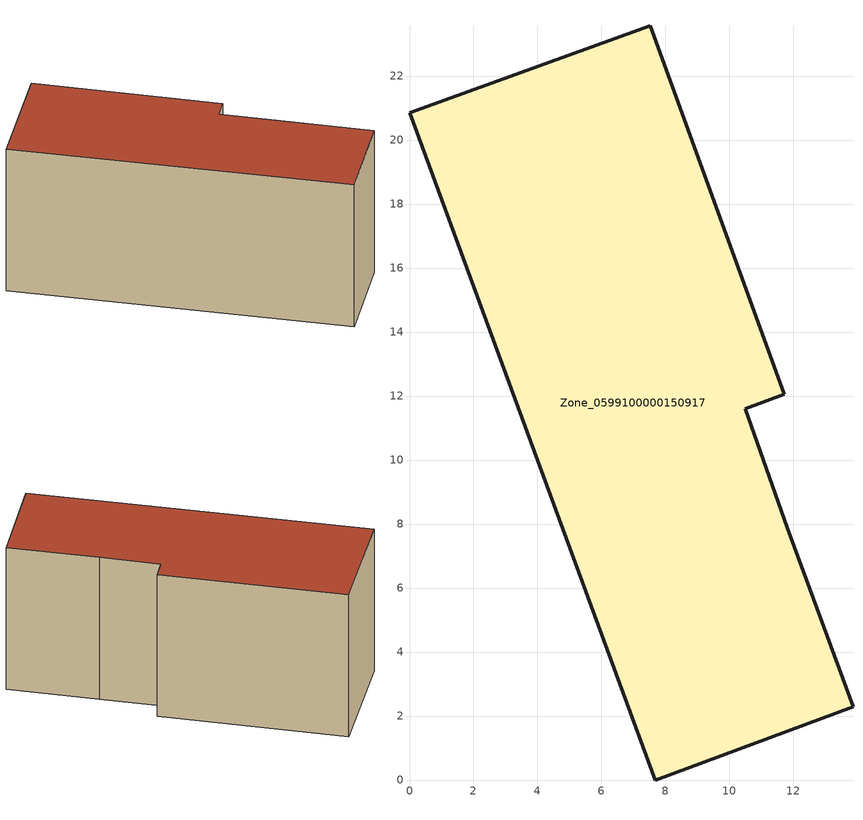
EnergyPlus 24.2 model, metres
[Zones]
Zone_0599100000150917
 floor ground (C_G): 11.71,12.05 10.49,11.6 11.81,7.89 13.86,2.29 7.68,0 0,20.85 7.53,23.57 z0.23
 wall outside (C_F): 0,20.85 7.68,0 13.86,2.29 11.81,7.89 10.49,11.6 11.71,12.05 7.53,23.57 0,20.85 z0.23:10.67
 roof outside (C_R): 10.49,11.6 11.71,12.05 7.53,23.57 0,20.85 7.68,0 13.86,2.29 11.81,7.89 z10.67
[BUILDING]
Pand.0599100000150917: North Axis=0; Terrain=City; Loads Convergence Tolerance Value=0.04; Temperature Convergence Tolerance Value=0.4; Solar Distribution=FullExterior; Maximum Number of Warmup Days=25; Minimum Number of Warmup Days=1
[Site:Location]
Rotterdam.The.Hague.AP_ZH_NLD Design_Conditions: Latitude=51.96; Longitude=4.45; Time Zone=1; Elevation=-4.5
[SITE:GROUNDTEMPERATURE:BUILDINGSURFACE]
18, 18, 18, 18, 18, 18, 18, 18, 18, 18, 18, 18
[MATERIAL] Thermal Absorptance=0.9; Solar Absorptance=0.7; Visible Absorptance=0.7
Name | Roughness | Thickness | Conductivity | Density | Specific Heat
G.D.1965 | MediumSmooth | 0.15 | 1 | 540 | 1210
F.D.1965 | Rough | 0.3 | 0.857143 | 1920 | 840
R.D.1965 | MediumRough | 0.2 | 0.08 | 1500 | 1000
[CONSTRUCTION]
C_G: G.D.1965
C_F: F.D.1965
C_R: R.D.1965
[ZONE]
Zone_0599100000150917: Type=1; Multiplier=1; Ceiling Height=Autocalculate; Volume=Autocalculate; Floor Area=autocalculate; Part of Total Floor Area=Yes
[ZONEINFILTRATION:DESIGNFLOWRATE]
Infil_Zone_0599100000150917: Zone or ZoneList or Space or SpaceList=Zone_0599100000150917; Schedule=AlwaysOn; Design Flow Rate Calculation Method=Flow/Area; Flow Rate per Floor Area=0.0042; Constant Term Coefficient=1; Temperature Term Coefficient=0; Velocity Term Coefficient=0; Velocity Squared Term Coefficient=0
[HVACTEMPLATE:ZONE:IDEALLOADSAIRSYSTEM]
Zone_0599100000150917: Maximum Heating Supply Air Temperature=50; Minimum Cooling Supply Air Temperature=13; Maximum Heating Supply Air Humidity Ratio=0.0156; Minimum Cooling Supply Air Humidity Ratio=0.0077; Heating Limit=NoLimit; Cooling Limit=NoLimit; Dehumidification Control Type=ConstantSensibleHeatRatio; Cooling Sensible Heat Ratio=0.7; Dehumidification Setpoint=60; Humidification Control Type=None; Humidification Setpoint=30; Outdoor Air Method=None; Outdoor Air Flow Rate per Person=0.00944; Outdoor Air Flow Rate per Zone Floor Area=0; Outdoor Air Flow Rate per Zone=0; Demand Controlled Ventilation Type=None; Outdoor Air Economizer Type=NoEconomizer; Heat Recovery Type=None; Sensible Heat Recovery Effectiveness=0.7; Latent Heat Recovery Effectiveness=0.65
[ZONECONTROL:THERMOSTAT]
ThermostatControl_Zone_0599100000150917: Zone or ZoneList=Zone_0599100000150917; Control Type Schedule=DualSetpointControlType; Control 1=Thermostat_Zone_0599100000150917; Temperature Difference Between Cutout And Setpoint=0
[THERMOSTATSETPOINT:DUALSETPOINT]
Thermostat_Zone_0599100000150917: Heating Setpoint Temperature Schedule=HeatingSetpoint_Zone_0599100000150917; Cooling Setpoint Temperature Schedule=CoolingSetpoint_Zone_0599100000150917
[SCHEDULE:COMPACT]
HeatingSetpoint_Zone_0599100000150917: Through: 12/31, For: AllDays, Until: 24:00, 21
CoolingSetpoint_Zone_0599100000150917: Through: 12/31, For: AllDays, Until: 24:00, 24
DualSetpointControlType: Through: 12/31, For: AllDays, Until: 24:00, 4
AlwaysOn: Through: 12/31, For: AllDays, Until: 24:00, 1
